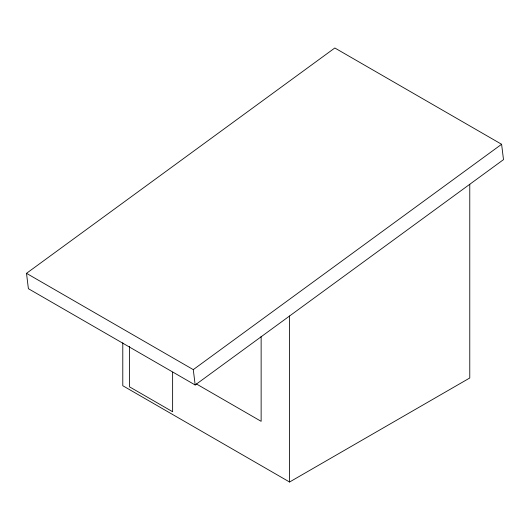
<?xml version="1.0" encoding="UTF-8"?>
<svg xmlns="http://www.w3.org/2000/svg" width="530" height="530" viewBox="0 0 530 530"><rect width="100%" height="100%" fill="white"/><g stroke="black" fill="none" stroke-linecap="round" stroke-linejoin="round"><path stroke-width="0.79" d="M26.5 273.334L334.821 47.985L501.605 144.273L503.5 159.636L195.179 384.985L28.395 288.698L26.5 273.334L193.284 369.629L195.179 384.985M193.284 369.629L501.605 144.273M122.788 342.777L122.788 385.727L289.572 482.015L469.772 377.983L469.772 184.288M196.378 383.939L261.138 421.33L261.138 336.331M289.572 315.999L289.572 482.015M172.628 372.173L172.628 411.737L129.499 386.834L129.499 346.448"/></g></svg>
